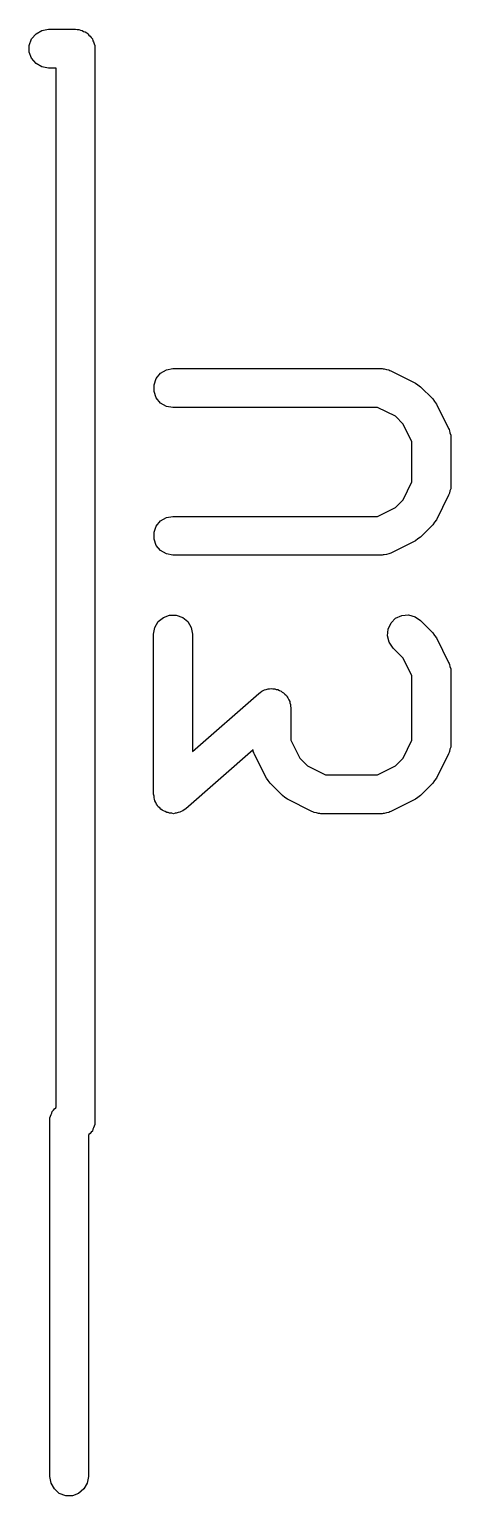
# Model space of a CAD drawing. Extents: x 120.3 to 208.4, y -129.6 to -54.3.
# Drawn here: x 171.27 to 172.9, y -129.25 to -123.58 of the extents above; entities that cross this region are included whole.
import ezdxf

# ---------------------------------------------------------------- set-up
doc = ezdxf.new("R2010")
doc.units = 0
doc.header["$MEASUREMENT"] = 0
doc.layers.add('BLACK', color=7, linetype='CONTINUOUS')

msp = doc.modelspace()

# ---------------------------------------------------------------- linework, layer by layer
at = {"layer": 'Black'}
for p, q in [((171.266, -123.642), (171.275, -123.617)), ((171.275, -123.617), (171.292, -123.598)), ((171.292, -123.598), (171.314, -123.585)), ((171.314, -123.585), (171.34, -123.58)), ((171.34, -123.58), (171.445, -123.58)), ((171.445, -123.58), (171.451, -123.581)), ((171.451, -123.581), (171.458, -123.581)), ((171.458, -123.581), (171.464, -123.583)), ((171.464, -123.583), (171.471, -123.585)), ((171.471, -123.585), (171.476, -123.588)), ((171.476, -123.588), (171.482, -123.59)), ((171.482, -123.59), (171.488, -123.594)), ((171.488, -123.594), (171.493, -123.598)), ((171.493, -123.598), (171.497, -123.603)), ((171.497, -123.603), (171.502, -123.607)), ((171.502, -123.607), (171.506, -123.612)), ((171.506, -123.612), (171.51, -123.617)), ((171.51, -123.617), (171.512, -123.624)), ((171.512, -123.624), (171.515, -123.629)), ((171.515, -123.629), (171.517, -123.636)), ((171.517, -123.636), (171.519, -123.642)), ((171.266, -123.668), (171.266, -123.642)), ((171.275, -123.692), (171.266, -123.668)), ((171.292, -123.712), (171.275, -123.692)), ((171.519, -123.642), (171.519, -123.649)), ((171.519, -123.649), (171.52, -123.655)), ((171.52, -123.655), (171.52, -127.805)), ((171.314, -123.725), (171.292, -123.712)), ((171.34, -123.73), (171.314, -123.725)), ((171.37, -123.73), (171.34, -123.73)), ((171.37, -127.75), (171.37, -123.73)), ((171.749, -124.955), (171.757, -124.931)), ((171.757, -124.931), (171.774, -124.911)), ((171.774, -124.911), (171.797, -124.898)), ((171.797, -124.898), (171.822, -124.893)), ((171.822, -124.893), (172.632, -124.893)), ((172.632, -124.893), (172.636, -124.894)), ((172.636, -124.894), (172.64, -124.894)), ((172.64, -124.894), (172.649, -124.896)), ((172.649, -124.896), (172.658, -124.898)), ((172.658, -124.898), (172.661, -124.9)), ((172.661, -124.9), (172.665, -124.901)), ((172.665, -124.901), (172.761, -124.949)), ((171.749, -124.981), (171.749, -124.955)), ((171.757, -125.006), (171.749, -124.981)), ((172.761, -124.949), (172.77, -124.956)), ((172.77, -124.956), (172.78, -124.963)), ((172.78, -124.963), (172.828, -125.01)), ((171.774, -125.026), (171.757, -125.006)), ((171.797, -125.039), (171.774, -125.026)), ((171.822, -125.043), (171.797, -125.039)), ((172.614, -125.043), (171.822, -125.043)), ((172.683, -125.077), (172.614, -125.043)), ((172.828, -125.01), (172.835, -125.02)), ((172.835, -125.02), (172.842, -125.03)), ((172.842, -125.03), (172.889, -125.125)), ((172.713, -125.108), (172.683, -125.077)), ((172.747, -125.176), (172.713, -125.108)), ((172.889, -125.125), (172.891, -125.129)), ((172.891, -125.129), (172.893, -125.133)), ((172.893, -125.133), (172.894, -125.142)), ((172.894, -125.142), (172.897, -125.15)), ((172.897, -125.15), (172.897, -125.154)), ((172.897, -125.154), (172.897, -125.159)), ((172.897, -125.159), (172.897, -125.349)), ((172.747, -125.331), (172.747, -125.176)), ((172.713, -125.4), (172.747, -125.331)), ((172.889, -125.383), (172.842, -125.478)), ((172.891, -125.378), (172.889, -125.383)), ((172.893, -125.375), (172.891, -125.378)), ((172.894, -125.366), (172.893, -125.375)), ((172.897, -125.358), (172.894, -125.366)), ((172.897, -125.349), (172.897, -125.353)), ((172.897, -125.353), (172.897, -125.358)), ((172.614, -125.465), (172.683, -125.43)), ((172.683, -125.43), (172.713, -125.4)), ((171.749, -125.526), (171.757, -125.502)), ((171.757, -125.502), (171.774, -125.482)), ((171.774, -125.482), (171.797, -125.469)), ((171.797, -125.469), (171.822, -125.465)), ((171.822, -125.465), (172.614, -125.465)), ((172.828, -125.497), (172.78, -125.545)), ((172.835, -125.487), (172.828, -125.497)), ((172.842, -125.478), (172.835, -125.487)), ((171.749, -125.553), (171.749, -125.526)), ((171.757, -125.577), (171.749, -125.553)), ((172.761, -125.559), (172.665, -125.607)), ((172.77, -125.552), (172.761, -125.559)), ((172.78, -125.545), (172.77, -125.552)), ((171.774, -125.597), (171.757, -125.577)), ((171.797, -125.61), (171.774, -125.597)), ((171.822, -125.615), (171.797, -125.61)), ((172.632, -125.615), (171.822, -125.615)), ((172.636, -125.614), (172.632, -125.615)), ((172.64, -125.614), (172.636, -125.614)), ((172.649, -125.612), (172.64, -125.614)), ((172.658, -125.61), (172.649, -125.612)), ((172.661, -125.608), (172.658, -125.61)), ((172.665, -125.607), (172.661, -125.608)), ((171.785, -125.856), (171.809, -125.847)), ((171.809, -125.847), (171.835, -125.847)), ((171.835, -125.847), (171.86, -125.856)), ((172.684, -125.859), (172.708, -125.848)), ((172.708, -125.848), (172.734, -125.846)), ((172.734, -125.846), (172.759, -125.853)), ((171.747, -125.92), (171.752, -125.895)), ((171.752, -125.895), (171.765, -125.872)), ((171.765, -125.872), (171.785, -125.856)), ((171.86, -125.856), (171.88, -125.872)), ((171.88, -125.872), (171.893, -125.895)), ((171.893, -125.895), (171.897, -125.92)), ((172.652, -125.927), (172.655, -125.901)), ((172.655, -125.901), (172.666, -125.877)), ((172.666, -125.877), (172.684, -125.859)), ((172.759, -125.853), (172.78, -125.867)), ((172.78, -125.867), (172.828, -125.915)), ((171.747, -126.54), (171.747, -125.92)), ((171.897, -125.92), (171.897, -126.374)), ((172.659, -125.952), (172.652, -125.927)), ((172.674, -125.974), (172.659, -125.952)), ((172.828, -125.915), (172.835, -125.925)), ((172.835, -125.925), (172.842, -125.935)), ((172.842, -125.935), (172.889, -126.03)), ((172.713, -126.013), (172.674, -125.974)), ((172.747, -126.081), (172.713, -126.013)), ((172.889, -126.03), (172.891, -126.034)), ((172.891, -126.034), (172.893, -126.038)), ((172.893, -126.038), (172.894, -126.046)), ((172.894, -126.046), (172.897, -126.055)), ((172.897, -126.055), (172.897, -126.059)), ((172.897, -126.059), (172.897, -126.063)), ((172.897, -126.063), (172.897, -126.349)), ((172.183, -126.135), (172.19, -126.132)), ((172.19, -126.132), (172.196, -126.132)), ((172.196, -126.132), (172.202, -126.131)), ((172.202, -126.131), (172.209, -126.132)), ((172.209, -126.132), (172.216, -126.132)), ((172.216, -126.132), (172.222, -126.134)), ((172.747, -126.331), (172.747, -126.081)), ((171.897, -126.374), (172.154, -126.15)), ((172.154, -126.15), (172.16, -126.146)), ((172.16, -126.146), (172.166, -126.141)), ((172.166, -126.141), (172.171, -126.139)), ((172.171, -126.139), (172.176, -126.136)), ((172.176, -126.136), (172.183, -126.135)), ((172.222, -126.134), (172.228, -126.135)), ((172.228, -126.135), (172.234, -126.139)), ((172.234, -126.139), (172.241, -126.141)), ((172.241, -126.141), (172.245, -126.145)), ((172.245, -126.145), (172.25, -126.148)), ((172.25, -126.148), (172.255, -126.153)), ((172.255, -126.153), (172.261, -126.158)), ((172.261, -126.158), (172.264, -126.163)), ((172.264, -126.163), (172.267, -126.167)), ((172.267, -126.167), (172.27, -126.174)), ((172.27, -126.174), (172.274, -126.181)), ((172.274, -126.181), (172.275, -126.186)), ((172.275, -126.186), (172.277, -126.192)), ((172.277, -126.192), (172.277, -126.199)), ((172.277, -126.199), (172.278, -126.206)), ((172.278, -126.206), (172.278, -126.331)), ((172.278, -126.331), (172.313, -126.4)), ((172.713, -126.4), (172.747, -126.331)), ((172.897, -126.358), (172.894, -126.366)), ((172.897, -126.349), (172.897, -126.353)), ((172.897, -126.353), (172.897, -126.358)), ((172.132, -126.368), (171.872, -126.596)), ((172.133, -126.375), (172.132, -126.368)), ((172.135, -126.378), (172.133, -126.375)), ((172.136, -126.383), (172.135, -126.378)), ((172.184, -126.478), (172.136, -126.383)), ((172.313, -126.4), (172.343, -126.43)), ((172.683, -126.43), (172.713, -126.4)), ((172.889, -126.383), (172.842, -126.478)), ((172.891, -126.378), (172.889, -126.383)), ((172.893, -126.375), (172.891, -126.378)), ((172.894, -126.366), (172.893, -126.375)), ((172.343, -126.43), (172.412, -126.465)), ((172.412, -126.465), (172.614, -126.465)), ((172.614, -126.465), (172.683, -126.43)), ((172.191, -126.487), (172.184, -126.478)), ((172.198, -126.497), (172.191, -126.487)), ((172.246, -126.545), (172.198, -126.497)), ((172.828, -126.497), (172.78, -126.545)), ((172.835, -126.487), (172.828, -126.497)), ((172.842, -126.478), (172.835, -126.487)), ((171.749, -126.547), (171.747, -126.54)), ((171.749, -126.554), (171.749, -126.547)), ((171.751, -126.559), (171.749, -126.554)), ((171.752, -126.565), (171.751, -126.559)), ((171.756, -126.572), (171.752, -126.565)), ((171.758, -126.578), (171.756, -126.572)), ((171.762, -126.583), (171.758, -126.578)), ((171.765, -126.588), (171.762, -126.583)), ((172.255, -126.552), (172.246, -126.545)), ((172.265, -126.559), (172.255, -126.552)), ((172.36, -126.607), (172.265, -126.559)), ((172.761, -126.559), (172.665, -126.607)), ((172.77, -126.552), (172.761, -126.559)), ((172.78, -126.545), (172.77, -126.552)), ((171.771, -126.592), (171.765, -126.588)), ((171.775, -126.598), (171.771, -126.592)), ((171.78, -126.601), (171.775, -126.598)), ((171.785, -126.604), (171.78, -126.601)), ((171.792, -126.607), (171.785, -126.604)), ((171.798, -126.611), (171.792, -126.607)), ((171.804, -126.611), (171.798, -126.611)), ((171.809, -126.613), (171.804, -126.611)), ((171.817, -126.613), (171.809, -126.613)), ((171.824, -126.615), (171.817, -126.613)), ((171.83, -126.613), (171.824, -126.615)), ((171.835, -126.613), (171.83, -126.613)), ((171.842, -126.611), (171.835, -126.613)), ((171.849, -126.609), (171.842, -126.611)), ((171.854, -126.606), (171.849, -126.609)), ((171.86, -126.604), (171.854, -126.606)), ((171.865, -126.6), (171.86, -126.604)), ((171.872, -126.596), (171.865, -126.6)), ((172.364, -126.608), (172.36, -126.607)), ((172.368, -126.61), (172.364, -126.608)), ((172.377, -126.612), (172.368, -126.61)), ((172.385, -126.614), (172.377, -126.612)), ((172.39, -126.614), (172.385, -126.614)), ((172.394, -126.615), (172.39, -126.614)), ((172.632, -126.615), (172.394, -126.615)), ((172.636, -126.614), (172.632, -126.615)), ((172.64, -126.614), (172.636, -126.614)), ((172.649, -126.612), (172.64, -126.614)), ((172.658, -126.61), (172.649, -126.612)), ((172.661, -126.608), (172.658, -126.61)), ((172.665, -126.607), (172.661, -126.608)), ((171.35, -127.779), (171.353, -127.774)), ((171.353, -127.774), (171.355, -127.767)), ((171.355, -127.767), (171.359, -127.762)), ((171.359, -127.762), (171.363, -127.757)), ((171.363, -127.757), (171.368, -127.753)), ((171.368, -127.753), (171.37, -127.75)), ((171.345, -127.805), (171.346, -127.799)), ((171.345, -129.18), (171.345, -127.805)), ((171.346, -127.792), (171.348, -127.786)), ((171.346, -127.799), (171.346, -127.792)), ((171.348, -127.786), (171.35, -127.779)), ((171.515, -127.831), (171.512, -127.836)), ((171.517, -127.824), (171.515, -127.831)), ((171.519, -127.818), (171.517, -127.824)), ((171.52, -127.805), (171.519, -127.811)), ((171.519, -127.811), (171.519, -127.818)), ((171.497, -127.857), (171.495, -127.86)), ((171.495, -127.86), (171.495, -129.18)), ((171.502, -127.853), (171.497, -127.857)), ((171.506, -127.848), (171.502, -127.853)), ((171.51, -127.843), (171.506, -127.848)), ((171.512, -127.836), (171.51, -127.843)), ((171.35, -129.206), (171.345, -129.18)), ((171.495, -129.18), (171.49, -129.206)), ((171.363, -129.228), (171.35, -129.206)), ((171.382, -129.245), (171.363, -129.228)), ((171.407, -129.254), (171.382, -129.245)), ((171.457, -129.245), (171.433, -129.254)), ((171.477, -129.228), (171.457, -129.245)), ((171.49, -129.206), (171.477, -129.228)), ((171.433, -129.254), (171.407, -129.254))]:
    msp.add_line(p, q, dxfattribs=at)

doc.saveas('drawing.dxf')
